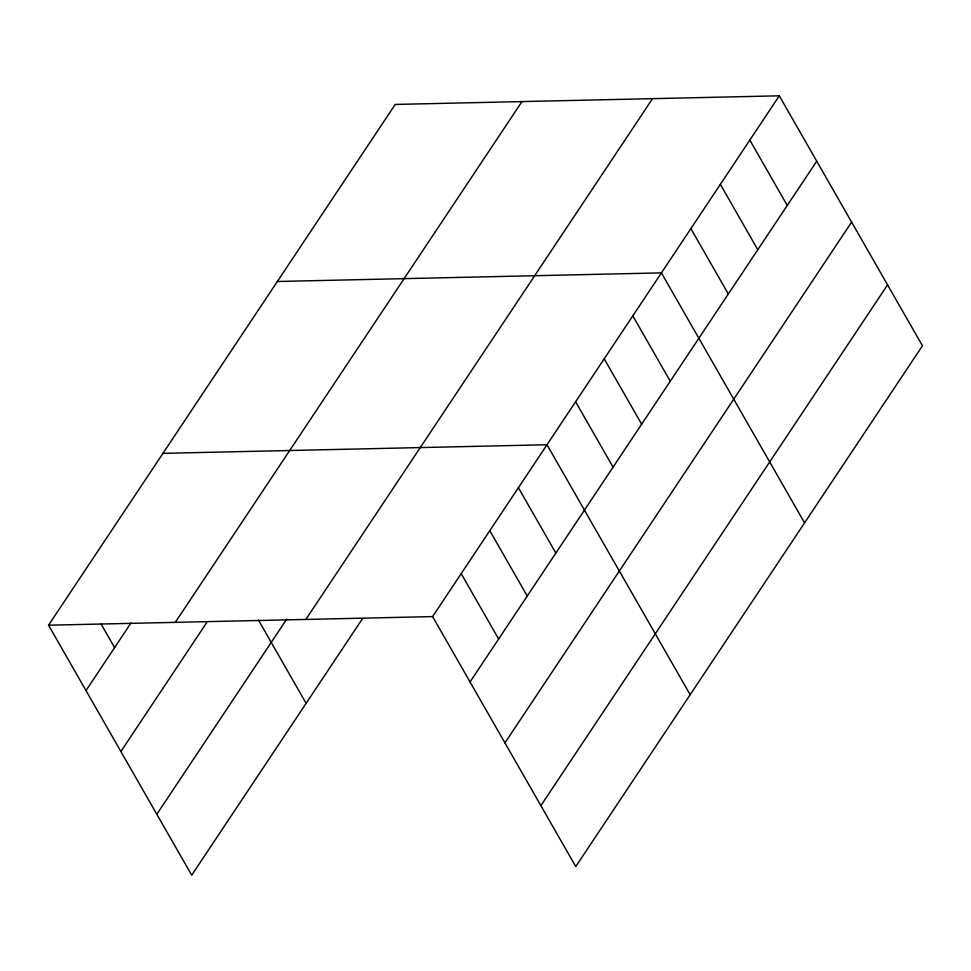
<?xml version="1.0" encoding="UTF-8"?>
<svg xmlns="http://www.w3.org/2000/svg" width="971" height="971" viewBox="0 0 971 971"><rect width="100%" height="100%" fill="white"/><g stroke="black" fill="none" stroke-linecap="round" stroke-linejoin="round"><path stroke-width="1.46" d="M48.55 625.203L395.233 104.431L779.288 95.813L922.45 345.797L575.767 866.569L432.605 616.597L48.55 625.203L191.712 875.187L362.511 618.624M85.994 690.587L130.939 623.066M175.29 622.362L521.973 101.579M120.877 751.505L206.689 622.605M156.829 814.268L286.761 619.085M305.865 619.437L652.548 98.654M432.605 616.597L779.288 95.813M470.037 681.97L816.732 161.198M504.932 742.888L851.616 222.116M540.871 805.651L887.567 284.879M277.366 281.493L661.409 272.875L804.571 522.859M162.958 453.348L547.001 444.742L690.175 694.714M749.818 140.079L787.263 205.464M720.348 184.344L757.793 249.729M690.879 228.61L728.323 293.995M632.813 315.842L670.257 381.227M604.205 358.809L641.649 424.193M575.609 401.776L613.053 467.148M518.405 487.697L555.849 553.082M489.797 530.664L527.241 596.048M461.201 573.63L498.645 639.015M258.504 620.178L306.12 703.332M101.118 624.086L114.59 647.621"/></g></svg>
